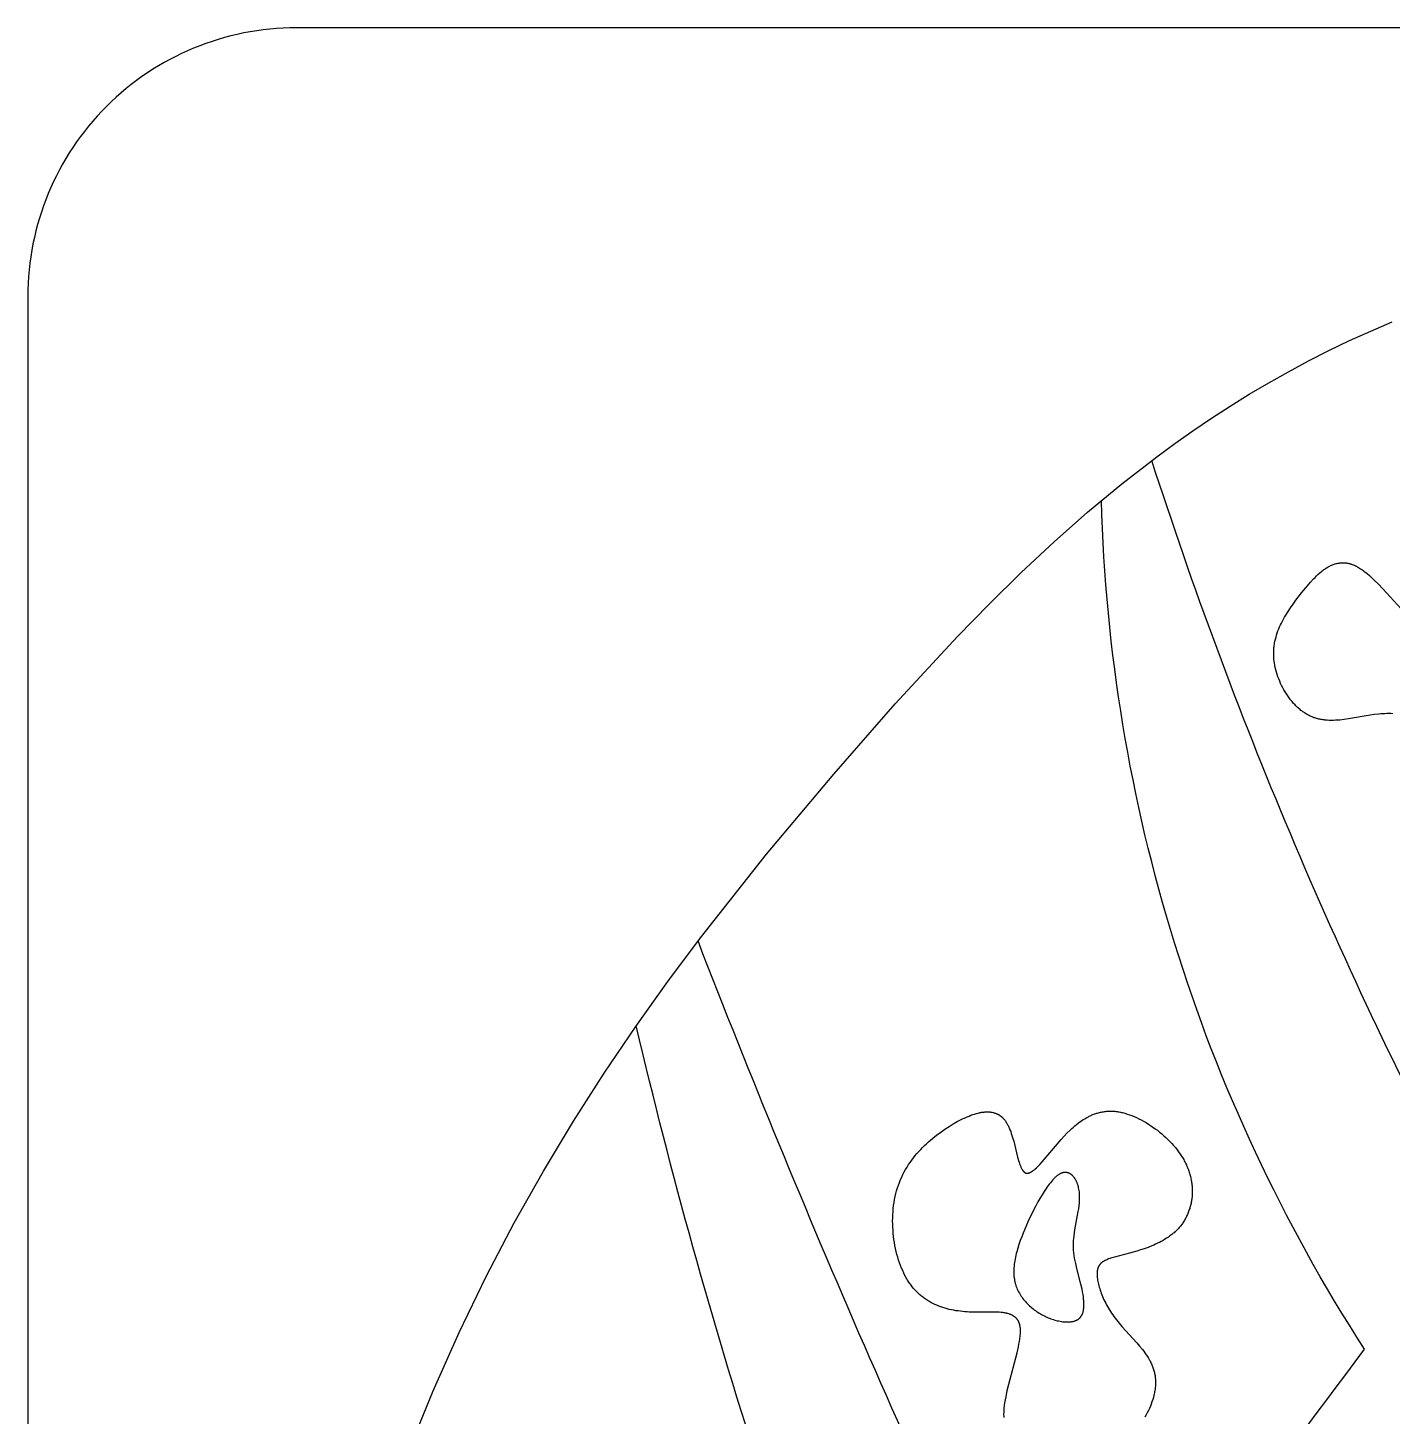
# Model space of a CAD drawing. Extents: x -66 to 16, y -52 to 43.
# Drawn here: x -16 to -0.76, y 27.5 to 43 of the extents above; entities that cross this region are included whole.
import ezdxf

# ---------------------------------------------------------------- set-up
doc = ezdxf.new("R2010")
doc.units = 0
doc.layers.add('CURVES', color=7, linetype='CONTINUOUS')
doc.layers.add('DEFAULT', color=7, linetype='CONTINUOUS')

msp = doc.modelspace()

# ---------------------------------------------------------------- linework, layer by layer
at = {"layer": 'CURVES'}
msp.add_lwpolyline([(-16, 0, 0.414214), (-13, -3), (13, -3, 0.414214), (16, 0), (16, 40, 0.414214), (13, 43), (-13, 43, 0.414214), (-16, 40)], format="xyb", close=True, dxfattribs=at)
msp.add_lwpolyline([(-16, 0, 0.414214), (-13, -3), (13, -3, 0.414214), (16, 0), (16, 40, 0.414214), (13, 43), (-13, 43, 0.414214), (-16, 40)], format="xyb", close=True, dxfattribs=at)
msp.add_lwpolyline([(-11.748, 27.106), (-11.473, 27.783), (-11.184, 28.432), (-10.881, 29.057), (-10.567, 29.657), (-10.242, 30.235), (-9.906, 30.792), (-9.562, 31.329), (-9.21, 31.848), (-8.852, 32.351), (-8.488, 32.839), (-7.749, 33.774), (-7, 34.667), (-6.314, 35.451), (-5.619, 36.204), (-5.265, 36.566), (-4.906, 36.919), (-4.54, 37.26), (-4.167, 37.59), (-3.784, 37.907), (-3.392, 38.211), (-3.191, 38.358), (-2.988, 38.501), (-2.781, 38.64), (-2.572, 38.776), (-2.359, 38.908), (-2.142, 39.036), (-1.922, 39.16), (-1.699, 39.28), (-1.471, 39.395), (-1.239, 39.507), (-1.003, 39.613), (-0.763, 39.716)], dxfattribs=at)
msp.add_lwpolyline([(-11.748, 27.106), (-11.473, 27.783), (-11.184, 28.432), (-10.881, 29.057), (-10.567, 29.657), (-10.242, 30.235), (-9.906, 30.792), (-9.562, 31.329), (-9.21, 31.848), (-8.852, 32.351), (-8.488, 32.839), (-7.749, 33.774), (-7, 34.667), (-6.314, 35.451), (-5.619, 36.204), (-5.265, 36.566), (-4.906, 36.919), (-4.54, 37.26), (-4.167, 37.59), (-3.784, 37.907), (-3.392, 38.211), (-3.191, 38.358), (-2.988, 38.501), (-2.781, 38.64), (-2.572, 38.776), (-2.359, 38.908), (-2.142, 39.036), (-1.922, 39.16), (-1.699, 39.28), (-1.471, 39.395), (-1.239, 39.507), (-1.003, 39.613), (-0.763, 39.716)], dxfattribs=at)
at = {"layer": 'DEFAULT'}
for points in [[(-0.755, 35.341), (-0.777, 35.342), (-0.799, 35.342), (-0.822, 35.342), (-0.844, 35.341), (-0.867, 35.34), (-0.89, 35.339), (-0.914, 35.337), (-0.961, 35.331), (-1.009, 35.325), (-1.251, 35.284), (-1.3, 35.277), (-1.348, 35.271), (-1.372, 35.269), (-1.396, 35.268), (-1.42, 35.267), (-1.444, 35.267), (-1.467, 35.267), (-1.491, 35.268), (-1.502, 35.269), (-1.514, 35.27), (-1.525, 35.272), (-1.537, 35.273), (-1.548, 35.275), (-1.56, 35.277), (-1.571, 35.279), (-1.582, 35.281), (-1.593, 35.284), (-1.604, 35.287), (-1.615, 35.29), (-1.626, 35.294), (-1.637, 35.297), (-1.648, 35.301), (-1.659, 35.306), (-1.67, 35.31), (-1.68, 35.315), (-1.691, 35.32), (-1.701, 35.326), (-1.712, 35.331), (-1.722, 35.337), (-1.732, 35.344), (-1.742, 35.35), (-1.752, 35.357), (-1.762, 35.364), (-1.772, 35.372), (-1.782, 35.379), (-1.792, 35.387), (-1.801, 35.395), (-1.811, 35.403), (-1.82, 35.412), (-1.829, 35.42), (-1.838, 35.429), (-1.847, 35.439), (-1.865, 35.457), (-1.882, 35.477), (-1.898, 35.497), (-1.914, 35.518), (-1.93, 35.54), (-1.945, 35.562), (-1.959, 35.585), (-1.972, 35.608), (-1.985, 35.631), (-1.998, 35.655), (-2.009, 35.68), (-2.02, 35.704), (-2.03, 35.729), (-2.039, 35.754), (-2.048, 35.78), (-2.056, 35.805), (-2.063, 35.831), (-2.069, 35.856), (-2.074, 35.882), (-2.079, 35.907), (-2.082, 35.932), (-2.084, 35.945), (-2.085, 35.957), (-2.086, 35.97), (-2.087, 35.982), (-2.087, 35.995), (-2.087, 36.007), (-2.087, 36.02), (-2.087, 36.032), (-2.087, 36.044), (-2.086, 36.056), (-2.085, 36.068), (-2.084, 36.08), (-2.082, 36.092), (-2.081, 36.104), (-2.079, 36.116), (-2.077, 36.128), (-2.073, 36.151), (-2.067, 36.174), (-2.061, 36.197), (-2.055, 36.22), (-2.047, 36.243), (-2.039, 36.265), (-2.03, 36.288), (-2.021, 36.31), (-2.011, 36.332), (-2, 36.354), (-1.989, 36.376), (-1.978, 36.397), (-1.965, 36.419), (-1.953, 36.44), (-1.927, 36.483), (-1.899, 36.525), (-1.869, 36.566), (-1.839, 36.608), (-1.776, 36.69), (-1.71, 36.77), (-1.677, 36.809), (-1.643, 36.846), (-1.625, 36.864), (-1.608, 36.881), (-1.59, 36.898), (-1.572, 36.914), (-1.554, 36.929), (-1.545, 36.936), (-1.536, 36.943), (-1.527, 36.95), (-1.517, 36.956), (-1.508, 36.963), (-1.499, 36.969), (-1.489, 36.975), (-1.48, 36.98), (-1.47, 36.985), (-1.46, 36.99), (-1.451, 36.995), (-1.441, 37), (-1.431, 37.004), (-1.421, 37.008), (-1.411, 37.011), (-1.401, 37.014), (-1.391, 37.017), (-1.381, 37.02), (-1.371, 37.022), (-1.361, 37.024), (-1.355, 37.024), (-1.35, 37.025), (-1.345, 37.026), (-1.34, 37.026), (-1.335, 37.027), (-1.329, 37.027), (-1.324, 37.027), (-1.319, 37.027), (-1.314, 37.027), (-1.308, 37.027), (-1.303, 37.027), (-1.298, 37.027), (-1.292, 37.026), (-1.287, 37.026), (-1.281, 37.025), (-1.276, 37.025), (-1.27, 37.024), (-1.265, 37.023), (-1.26, 37.022), (-1.254, 37.021), (-1.248, 37.02), (-1.243, 37.018), (-1.237, 37.017), (-1.232, 37.015), (-1.226, 37.014), (-1.221, 37.012), (-1.209, 37.008), (-1.198, 37.004), (-1.186, 36.999), (-1.175, 36.993), (-1.163, 36.988), (-1.152, 36.981), (-1.14, 36.974), (-1.128, 36.967), (-1.116, 36.959), (-1.104, 36.951), (-1.092, 36.943), (-1.08, 36.934), (-1.068, 36.924), (-1.043, 36.905), (-1.018, 36.884), (-0.993, 36.861), (-0.968, 36.838), (-0.918, 36.788), (-0.868, 36.736), (-0.621, 36.469)], [(-5.098, 27.484), (-5.098, 27.498), (-5.099, 27.512), (-5.099, 27.526), (-5.098, 27.54), (-5.098, 27.555), (-5.097, 27.57), (-5.095, 27.586), (-5.092, 27.617), (-5.088, 27.649), (-5.082, 27.682), (-5.076, 27.716), (-5.062, 27.785), (-5.045, 27.856), (-4.953, 28.207), (-4.938, 28.272), (-4.932, 28.303), (-4.927, 28.333), (-4.922, 28.362), (-4.919, 28.39), (-4.917, 28.403), (-4.916, 28.416), (-4.916, 28.429), (-4.915, 28.441), (-4.915, 28.453), (-4.915, 28.464), (-4.916, 28.476), (-4.916, 28.481), (-4.917, 28.486), (-4.917, 28.492), (-4.918, 28.497), (-4.919, 28.502), (-4.92, 28.507), (-4.921, 28.511), (-4.922, 28.516), (-4.923, 28.521), (-4.924, 28.525), (-4.925, 28.53), (-4.927, 28.534), (-4.928, 28.538), (-4.93, 28.542), (-4.932, 28.546), (-4.933, 28.55), (-4.935, 28.554), (-4.937, 28.558), (-4.939, 28.562), (-4.941, 28.565), (-4.943, 28.569), (-4.945, 28.572), (-4.948, 28.575), (-4.95, 28.579), (-4.953, 28.582), (-4.955, 28.585), (-4.958, 28.588), (-4.96, 28.591), (-4.963, 28.594), (-4.966, 28.597), (-4.969, 28.599), (-4.972, 28.602), (-4.975, 28.604), (-4.978, 28.607), (-4.981, 28.609), (-4.984, 28.612), (-4.988, 28.614), (-4.991, 28.616), (-4.995, 28.618), (-4.998, 28.62), (-5.002, 28.622), (-5.005, 28.624), (-5.009, 28.626), (-5.013, 28.628), (-5.017, 28.63), (-5.02, 28.631), (-5.024, 28.633), (-5.028, 28.634), (-5.037, 28.637), (-5.045, 28.64), (-5.054, 28.643), (-5.062, 28.645), (-5.071, 28.647), (-5.081, 28.649), (-5.09, 28.651), (-5.1, 28.652), (-5.11, 28.654), (-5.13, 28.656), (-5.151, 28.658), (-5.172, 28.659), (-5.194, 28.66), (-5.24, 28.661), (-5.436, 28.66), (-5.486, 28.661), (-5.511, 28.663), (-5.537, 28.664), (-5.562, 28.667), (-5.586, 28.669), (-5.611, 28.673), (-5.636, 28.676), (-5.66, 28.681), (-5.685, 28.685), (-5.709, 28.691), (-5.733, 28.697), (-5.757, 28.703), (-5.78, 28.711), (-5.803, 28.719), (-5.826, 28.727), (-5.849, 28.736), (-5.872, 28.746), (-5.894, 28.757), (-5.915, 28.769), (-5.937, 28.781), (-5.947, 28.787), (-5.958, 28.794), (-5.968, 28.801), (-5.979, 28.808), (-5.989, 28.815), (-5.999, 28.822), (-6.009, 28.83), (-6.019, 28.838), (-6.028, 28.846), (-6.038, 28.854), (-6.047, 28.862), (-6.057, 28.871), (-6.066, 28.88), (-6.075, 28.889), (-6.084, 28.899), (-6.093, 28.908), (-6.102, 28.918), (-6.111, 28.928), (-6.119, 28.939), (-6.128, 28.949), (-6.136, 28.96), (-6.144, 28.971), (-6.152, 28.982), (-6.16, 28.994), (-6.168, 29.006), (-6.175, 29.018), (-6.183, 29.03), (-6.19, 29.043), (-6.204, 29.068), (-6.218, 29.095), (-6.23, 29.123), (-6.243, 29.151), (-6.254, 29.181), (-6.265, 29.21), (-6.275, 29.241), (-6.285, 29.272), (-6.294, 29.304), (-6.302, 29.337), (-6.309, 29.369), (-6.316, 29.403), (-6.322, 29.436), (-6.327, 29.47), (-6.332, 29.504), (-6.335, 29.539), (-6.338, 29.574), (-6.34, 29.608), (-6.341, 29.643), (-6.342, 29.678), (-6.341, 29.713), (-6.34, 29.747), (-6.338, 29.782), (-6.335, 29.816), (-6.331, 29.85), (-6.326, 29.884), (-6.321, 29.918), (-6.314, 29.951), (-6.306, 29.984), (-6.298, 30.016), (-6.288, 30.048), (-6.278, 30.079), (-6.267, 30.109), (-6.254, 30.139), (-6.241, 30.168), (-6.227, 30.197), (-6.212, 30.225), (-6.197, 30.253), (-6.181, 30.28), (-6.164, 30.307), (-6.146, 30.332), (-6.128, 30.358), (-6.109, 30.382), (-6.09, 30.407), (-6.07, 30.43), (-6.05, 30.453), (-6.029, 30.476), (-6.008, 30.498), (-5.986, 30.519), (-5.964, 30.54), (-5.942, 30.56), (-5.92, 30.58), (-5.897, 30.599), (-5.874, 30.618), (-5.851, 30.636), (-5.805, 30.67), (-5.758, 30.703), (-5.712, 30.733), (-5.666, 30.761), (-5.62, 30.787), (-5.576, 30.81), (-5.554, 30.821), (-5.532, 30.831), (-5.51, 30.841), (-5.489, 30.849), (-5.468, 30.858), (-5.447, 30.865), (-5.427, 30.872), (-5.407, 30.878), (-5.387, 30.883), (-5.377, 30.885), (-5.367, 30.887), (-5.358, 30.889), (-5.348, 30.891), (-5.339, 30.892), (-5.329, 30.893), (-5.32, 30.894), (-5.311, 30.895), (-5.302, 30.895), (-5.293, 30.896), (-5.284, 30.896), (-5.275, 30.896), (-5.267, 30.895), (-5.258, 30.895), (-5.25, 30.894), (-5.241, 30.893), (-5.233, 30.891), (-5.225, 30.89), (-5.217, 30.888), (-5.209, 30.886), (-5.201, 30.883), (-5.197, 30.882), (-5.194, 30.881), (-5.19, 30.879), (-5.186, 30.878), (-5.182, 30.876), (-5.179, 30.875), (-5.175, 30.873), (-5.171, 30.871), (-5.168, 30.87), (-5.164, 30.868), (-5.161, 30.866), (-5.157, 30.864), (-5.154, 30.862), (-5.15, 30.86), (-5.147, 30.857), (-5.143, 30.855), (-5.14, 30.853), (-5.137, 30.85), (-5.133, 30.848), (-5.13, 30.845), (-5.127, 30.843), (-5.124, 30.84), (-5.121, 30.837), (-5.118, 30.834), (-5.114, 30.831), (-5.111, 30.828), (-5.108, 30.825), (-5.105, 30.822), (-5.1, 30.816), (-5.094, 30.809), (-5.088, 30.802), (-5.083, 30.794), (-5.078, 30.787), (-5.073, 30.779), (-5.068, 30.77), (-5.063, 30.762), (-5.058, 30.753), (-5.053, 30.744), (-5.049, 30.735), (-5.045, 30.726), (-5.04, 30.716), (-5.032, 30.696), (-5.024, 30.676), (-5.017, 30.655), (-5.01, 30.633), (-5.003, 30.611), (-4.99, 30.567), (-4.946, 30.392), (-4.935, 30.353), (-4.929, 30.335), (-4.924, 30.317), (-4.918, 30.301), (-4.915, 30.293), (-4.912, 30.286), (-4.909, 30.278), (-4.906, 30.271), (-4.903, 30.265), (-4.899, 30.258), (-4.896, 30.253), (-4.894, 30.25), (-4.893, 30.247), (-4.891, 30.244), (-4.889, 30.242), (-4.887, 30.239), (-4.886, 30.237), (-4.884, 30.235), (-4.882, 30.233), (-4.88, 30.23), (-4.878, 30.229), (-4.876, 30.227), (-4.875, 30.226), (-4.874, 30.225), (-4.873, 30.224), (-4.872, 30.223), (-4.871, 30.222), (-4.87, 30.222), (-4.87, 30.221), (-4.869, 30.22), (-4.868, 30.22), (-4.867, 30.219), (-4.865, 30.218), (-4.864, 30.218), (-4.863, 30.217), (-4.862, 30.217), (-4.861, 30.216), (-4.86, 30.216), (-4.859, 30.215), (-4.858, 30.215), (-4.857, 30.214), (-4.856, 30.214), (-4.855, 30.214), (-4.854, 30.213), (-4.853, 30.213), (-4.852, 30.213), (-4.851, 30.212), (-4.85, 30.212), (-4.848, 30.212), (-4.847, 30.212), (-4.846, 30.212), (-4.845, 30.212), (-4.844, 30.211), (-4.843, 30.211), (-4.842, 30.211), (-4.84, 30.211), (-4.839, 30.211), (-4.838, 30.211), (-4.837, 30.211), (-4.836, 30.211), (-4.835, 30.211), (-4.833, 30.212), (-4.832, 30.212), (-4.831, 30.212), (-4.83, 30.212), (-4.829, 30.212), (-4.826, 30.213), (-4.824, 30.213), (-4.821, 30.214), (-4.819, 30.215), (-4.816, 30.215), (-4.814, 30.216), (-4.811, 30.217), (-4.809, 30.218), (-4.806, 30.22), (-4.803, 30.221), (-4.801, 30.222), (-4.798, 30.223), (-4.795, 30.225), (-4.793, 30.227), (-4.79, 30.228), (-4.784, 30.232), (-4.779, 30.235), (-4.773, 30.24), (-4.767, 30.244), (-4.762, 30.249), (-4.756, 30.253), (-4.75, 30.259), (-4.737, 30.27), (-4.725, 30.282), (-4.712, 30.295), (-4.699, 30.308), (-4.672, 30.338), (-4.524, 30.514), (-4.46, 30.589), (-4.427, 30.625), (-4.393, 30.66), (-4.359, 30.693), (-4.342, 30.709), (-4.324, 30.725), (-4.306, 30.74), (-4.288, 30.755), (-4.27, 30.769), (-4.252, 30.783), (-4.233, 30.796), (-4.214, 30.809), (-4.195, 30.82), (-4.175, 30.832), (-4.156, 30.842), (-4.146, 30.847), (-4.136, 30.852), (-4.126, 30.856), (-4.116, 30.861), (-4.105, 30.865), (-4.095, 30.869), (-4.085, 30.873), (-4.074, 30.877), (-4.064, 30.88), (-4.053, 30.883), (-4.043, 30.886), (-4.032, 30.889), (-4.021, 30.891), (-4.01, 30.894), (-3.999, 30.896), (-3.988, 30.898), (-3.977, 30.899), (-3.966, 30.901), (-3.954, 30.902), (-3.943, 30.903), (-3.931, 30.903), (-3.92, 30.904), (-3.908, 30.904), (-3.896, 30.904), (-3.885, 30.903), (-3.873, 30.902), (-3.861, 30.902), (-3.849, 30.9), (-3.836, 30.899), (-3.824, 30.897), (-3.812, 30.895), (-3.799, 30.892), (-3.786, 30.89), (-3.774, 30.887), (-3.761, 30.884), (-3.748, 30.88), (-3.722, 30.872), (-3.696, 30.864), (-3.67, 30.854), (-3.644, 30.843), (-3.618, 30.832), (-3.591, 30.819), (-3.565, 30.806), (-3.539, 30.791), (-3.512, 30.776), (-3.486, 30.76), (-3.461, 30.744), (-3.435, 30.726), (-3.41, 30.708), (-3.385, 30.69), (-3.361, 30.67), (-3.337, 30.65), (-3.313, 30.63), (-3.29, 30.609), (-3.268, 30.587), (-3.246, 30.565), (-3.225, 30.543), (-3.204, 30.52), (-3.185, 30.497), (-3.166, 30.473), (-3.148, 30.449), (-3.131, 30.425), (-3.115, 30.4), (-3.099, 30.376), (-3.092, 30.363), (-3.085, 30.351), (-3.079, 30.338), (-3.072, 30.325), (-3.066, 30.313), (-3.06, 30.3), (-3.055, 30.288), (-3.05, 30.275), (-3.045, 30.262), (-3.04, 30.249), (-3.035, 30.237), (-3.031, 30.224), (-3.027, 30.211), (-3.023, 30.198), (-3.02, 30.186), (-3.016, 30.173), (-3.013, 30.16), (-3.011, 30.147), (-3.008, 30.134), (-3.006, 30.122), (-3.004, 30.109), (-3.002, 30.096), (-3.001, 30.083), (-2.999, 30.071), (-2.998, 30.058), (-2.998, 30.046), (-2.997, 30.033), (-2.997, 30.02), (-2.997, 30.008), (-2.997, 29.995), (-2.997, 29.983), (-2.998, 29.971), (-2.998, 29.958), (-2.999, 29.946), (-3.001, 29.934), (-3.002, 29.922), (-3.004, 29.91), (-3.006, 29.898), (-3.008, 29.886), (-3.01, 29.874), (-3.013, 29.862), (-3.016, 29.851), (-3.019, 29.839), (-3.022, 29.827), (-3.025, 29.816), (-3.029, 29.805), (-3.033, 29.794), (-3.037, 29.782), (-3.041, 29.771), (-3.045, 29.761), (-3.05, 29.75), (-3.055, 29.739), (-3.06, 29.729), (-3.065, 29.718), (-3.071, 29.708), (-3.076, 29.698), (-3.082, 29.688), (-3.088, 29.678), (-3.094, 29.668), (-3.101, 29.658), (-3.107, 29.649), (-3.114, 29.639), (-3.121, 29.63), (-3.128, 29.621), (-3.135, 29.612), (-3.143, 29.604), (-3.15, 29.595), (-3.158, 29.587), (-3.166, 29.578), (-3.174, 29.57), (-3.183, 29.562), (-3.191, 29.555), (-3.2, 29.547), (-3.208, 29.54), (-3.226, 29.525), (-3.245, 29.511), (-3.263, 29.498), (-3.283, 29.485), (-3.302, 29.473), (-3.322, 29.461), (-3.343, 29.45), (-3.363, 29.439), (-3.384, 29.429), (-3.405, 29.419), (-3.426, 29.409), (-3.447, 29.4), (-3.49, 29.383), (-3.533, 29.368), (-3.575, 29.354), (-3.617, 29.341), (-3.697, 29.318), (-3.866, 29.274), (-3.893, 29.266), (-3.918, 29.258), (-3.93, 29.254), (-3.941, 29.249), (-3.952, 29.245), (-3.962, 29.24), (-3.967, 29.238), (-3.972, 29.236), (-3.976, 29.233), (-3.981, 29.231), (-3.985, 29.228), (-3.989, 29.226), (-3.994, 29.223), (-3.998, 29.22), (-4.001, 29.217), (-4.005, 29.215), (-4.009, 29.212), (-4.012, 29.209), (-4.016, 29.206), (-4.019, 29.202), (-4.022, 29.199), (-4.025, 29.196), (-4.028, 29.193), (-4.03, 29.189), (-4.032, 29.187), (-4.033, 29.186), (-4.034, 29.184), (-4.036, 29.182), (-4.037, 29.18), (-4.038, 29.178), (-4.039, 29.176), (-4.04, 29.174), (-4.041, 29.172), (-4.042, 29.17), (-4.044, 29.166), (-4.046, 29.162), (-4.048, 29.158), (-4.049, 29.153), (-4.051, 29.149), (-4.052, 29.144), (-4.054, 29.139), (-4.055, 29.135), (-4.056, 29.13), (-4.057, 29.124), (-4.057, 29.119), (-4.058, 29.114), (-4.058, 29.108), (-4.059, 29.102), (-4.059, 29.097), (-4.059, 29.091), (-4.059, 29.084), (-4.059, 29.078), (-4.059, 29.072), (-4.058, 29.059), (-4.057, 29.045), (-4.056, 29.031), (-4.053, 29.017), (-4.051, 29.002), (-4.048, 28.986), (-4.044, 28.971), (-4.04, 28.955), (-4.035, 28.938), (-4.03, 28.922), (-4.025, 28.905), (-4.019, 28.887), (-4.012, 28.87), (-4.005, 28.852), (-3.998, 28.834), (-3.99, 28.816), (-3.982, 28.798), (-3.973, 28.779), (-3.963, 28.761), (-3.953, 28.742), (-3.943, 28.723), (-3.932, 28.705), (-3.921, 28.686), (-3.909, 28.667), (-3.897, 28.648), (-3.884, 28.629), (-3.871, 28.611), (-3.857, 28.592), (-3.843, 28.573), (-3.813, 28.536), (-3.781, 28.5), (-3.615, 28.318), (-3.584, 28.281), (-3.553, 28.243), (-3.538, 28.224), (-3.524, 28.204), (-3.51, 28.185), (-3.497, 28.165), (-3.485, 28.145), (-3.473, 28.125), (-3.468, 28.115), (-3.463, 28.104), (-3.457, 28.094), (-3.452, 28.083), (-3.448, 28.073), (-3.443, 28.062), (-3.439, 28.052), (-3.435, 28.041), (-3.431, 28.03), (-3.428, 28.019), (-3.424, 28.008), (-3.421, 27.997), (-3.418, 27.986), (-3.416, 27.974), (-3.414, 27.963), (-3.412, 27.952), (-3.41, 27.94), (-3.409, 27.928), (-3.408, 27.917), (-3.407, 27.905), (-3.406, 27.893), (-3.406, 27.881), (-3.406, 27.869), (-3.407, 27.857), (-3.407, 27.844), (-3.408, 27.832), (-3.409, 27.82), (-3.41, 27.808), (-3.412, 27.795), (-3.414, 27.783), (-3.416, 27.77), (-3.418, 27.758), (-3.421, 27.745), (-3.424, 27.733), (-3.43, 27.708), (-3.437, 27.683), (-3.446, 27.658), (-3.455, 27.633), (-3.464, 27.609), (-3.475, 27.584), (-3.486, 27.56), (-3.499, 27.536), (-3.511, 27.512), (-3.525, 27.489)]]:
    msp.add_lwpolyline(points, dxfattribs=at)
msp.add_lwpolyline([(-4.983, 29.03), (-4.982, 29.021), (-4.98, 29.013), (-4.978, 29.004), (-4.976, 28.996), (-4.974, 28.988), (-4.972, 28.979), (-4.97, 28.971), (-4.967, 28.963), (-4.965, 28.955), (-4.962, 28.947), (-4.959, 28.939), (-4.956, 28.931), (-4.95, 28.916), (-4.943, 28.901), (-4.935, 28.886), (-4.927, 28.871), (-4.919, 28.857), (-4.91, 28.843), (-4.901, 28.829), (-4.891, 28.815), (-4.881, 28.802), (-4.87, 28.789), (-4.86, 28.777), (-4.848, 28.764), (-4.837, 28.752), (-4.825, 28.741), (-4.813, 28.729), (-4.8, 28.718), (-4.787, 28.707), (-4.774, 28.697), (-4.761, 28.687), (-4.748, 28.677), (-4.734, 28.668), (-4.72, 28.658), (-4.706, 28.65), (-4.692, 28.641), (-4.678, 28.633), (-4.663, 28.625), (-4.648, 28.618), (-4.634, 28.611), (-4.619, 28.604), (-4.604, 28.598), (-4.589, 28.592), (-4.574, 28.586), (-4.559, 28.581), (-4.545, 28.576), (-4.53, 28.572), (-4.515, 28.568), (-4.501, 28.564), (-4.486, 28.561), (-4.472, 28.558), (-4.458, 28.555), (-4.444, 28.553), (-4.43, 28.552), (-4.417, 28.551), (-4.403, 28.55), (-4.39, 28.55), (-4.384, 28.55), (-4.378, 28.55), (-4.371, 28.55), (-4.365, 28.551), (-4.359, 28.551), (-4.353, 28.552), (-4.347, 28.553), (-4.342, 28.554), (-4.336, 28.555), (-4.33, 28.556), (-4.325, 28.557), (-4.319, 28.558), (-4.314, 28.56), (-4.309, 28.562), (-4.304, 28.563), (-4.299, 28.565), (-4.294, 28.567), (-4.289, 28.569), (-4.285, 28.572), (-4.28, 28.574), (-4.278, 28.575), (-4.276, 28.576), (-4.274, 28.578), (-4.272, 28.579), (-4.27, 28.58), (-4.268, 28.582), (-4.266, 28.583), (-4.264, 28.585), (-4.262, 28.586), (-4.26, 28.588), (-4.258, 28.589), (-4.256, 28.591), (-4.255, 28.592), (-4.253, 28.594), (-4.251, 28.596), (-4.25, 28.598), (-4.248, 28.599), (-4.246, 28.601), (-4.245, 28.603), (-4.243, 28.605), (-4.242, 28.607), (-4.24, 28.609), (-4.239, 28.61), (-4.238, 28.612), (-4.236, 28.614), (-4.235, 28.617), (-4.234, 28.619), (-4.232, 28.621), (-4.23, 28.625), (-4.228, 28.629), (-4.225, 28.634), (-4.223, 28.638), (-4.222, 28.643), (-4.22, 28.648), (-4.218, 28.653), (-4.216, 28.658), (-4.215, 28.663), (-4.214, 28.668), (-4.212, 28.673), (-4.211, 28.679), (-4.21, 28.684), (-4.209, 28.69), (-4.209, 28.696), (-4.208, 28.701), (-4.207, 28.707), (-4.207, 28.713), (-4.206, 28.725), (-4.206, 28.737), (-4.206, 28.75), (-4.206, 28.763), (-4.207, 28.776), (-4.208, 28.789), (-4.209, 28.802), (-4.212, 28.83), (-4.216, 28.858), (-4.221, 28.886), (-4.227, 28.915), (-4.24, 28.973), (-4.285, 29.146), (-4.298, 29.204), (-4.304, 29.233), (-4.31, 29.263), (-4.314, 29.292), (-4.318, 29.323), (-4.321, 29.353), (-4.322, 29.369), (-4.322, 29.384), (-4.323, 29.4), (-4.323, 29.416), (-4.323, 29.431), (-4.322, 29.447), (-4.321, 29.464), (-4.32, 29.48), (-4.316, 29.513), (-4.312, 29.546), (-4.306, 29.58), (-4.269, 29.782), (-4.264, 29.815), (-4.26, 29.848), (-4.256, 29.881), (-4.255, 29.897), (-4.254, 29.913), (-4.254, 29.928), (-4.254, 29.944), (-4.254, 29.959), (-4.255, 29.974), (-4.256, 29.989), (-4.257, 30.004), (-4.26, 30.019), (-4.262, 30.033), (-4.265, 30.047), (-4.268, 30.061), (-4.27, 30.067), (-4.272, 30.074), (-4.274, 30.08), (-4.276, 30.087), (-4.279, 30.093), (-4.281, 30.099), (-4.283, 30.105), (-4.286, 30.111), (-4.289, 30.117), (-4.291, 30.123), (-4.294, 30.128), (-4.297, 30.134), (-4.3, 30.139), (-4.303, 30.144), (-4.306, 30.149), (-4.309, 30.154), (-4.313, 30.159), (-4.316, 30.163), (-4.319, 30.168), (-4.323, 30.172), (-4.327, 30.176), (-4.33, 30.18), (-4.334, 30.184), (-4.338, 30.188), (-4.342, 30.191), (-4.344, 30.193), (-4.346, 30.195), (-4.348, 30.196), (-4.35, 30.198), (-4.352, 30.199), (-4.354, 30.201), (-4.356, 30.202), (-4.358, 30.203), (-4.36, 30.205), (-4.362, 30.206), (-4.364, 30.207), (-4.367, 30.208), (-4.369, 30.209), (-4.371, 30.21), (-4.373, 30.211), (-4.375, 30.212), (-4.378, 30.213), (-4.38, 30.214), (-4.382, 30.215), (-4.384, 30.216), (-4.387, 30.216), (-4.389, 30.217), (-4.391, 30.217), (-4.394, 30.218), (-4.396, 30.219), (-4.398, 30.219), (-4.401, 30.219), (-4.403, 30.22), (-4.405, 30.22), (-4.408, 30.22), (-4.41, 30.22), (-4.413, 30.22), (-4.415, 30.22), (-4.418, 30.22), (-4.42, 30.22), (-4.422, 30.22), (-4.425, 30.22), (-4.427, 30.22), (-4.43, 30.219), (-4.432, 30.219), (-4.435, 30.218), (-4.438, 30.218), (-4.44, 30.217), (-4.443, 30.217), (-4.445, 30.216), (-4.448, 30.215), (-4.45, 30.214), (-4.453, 30.213), (-4.456, 30.212), (-4.458, 30.211), (-4.461, 30.21), (-4.464, 30.209), (-4.466, 30.208), (-4.469, 30.207), (-4.472, 30.205), (-4.474, 30.204), (-4.48, 30.201), (-4.485, 30.197), (-4.491, 30.194), (-4.496, 30.19), (-4.502, 30.186), (-4.507, 30.182), (-4.513, 30.177), (-4.518, 30.172), (-4.524, 30.167), (-4.529, 30.162), (-4.535, 30.156), (-4.546, 30.145), (-4.558, 30.132), (-4.569, 30.119), (-4.581, 30.105), (-4.593, 30.09), (-4.604, 30.075), (-4.616, 30.059), (-4.627, 30.042), (-4.651, 30.007), (-4.674, 29.97), (-4.697, 29.93), (-4.72, 29.89), (-4.742, 29.848), (-4.786, 29.762), (-4.828, 29.674), (-4.866, 29.587), (-4.884, 29.543), (-4.901, 29.5), (-4.917, 29.458), (-4.932, 29.416), (-4.945, 29.374), (-4.957, 29.333), (-4.962, 29.313), (-4.967, 29.292), (-4.971, 29.272), (-4.975, 29.253), (-4.979, 29.233), (-4.982, 29.213), (-4.984, 29.194), (-4.986, 29.175), (-4.988, 29.156), (-4.989, 29.137), (-4.989, 29.119), (-4.989, 29.101), (-4.989, 29.083), (-4.987, 29.065), (-4.987, 29.056), (-4.986, 29.047), (-4.984, 29.039)], close=True, dxfattribs=at)
at = {"layer": 'DEFAULT', "extrusion": (0, 0, -1)}
for centre, radius, start, end in [((-45.519, 53.982), 51.457, 332.2023, 342.1025), ((-14.315, 38.209), 18.331, 327.0815, 358.4819), ((-100.834, 75.147), 117.261, 334.05888, 338.83207), ((-50.939, 45.931), 61.768, 337.38321, 346.82933)]:
    msp.add_arc(centre, radius, start, end, dxfattribs=at)
at = {"layer": 'DEFAULT'}
msp.add_arc((-53.585, 66.917), 65.215, 318.67274, 323.63206, dxfattribs=at)

doc.saveas('drawing.dxf')
